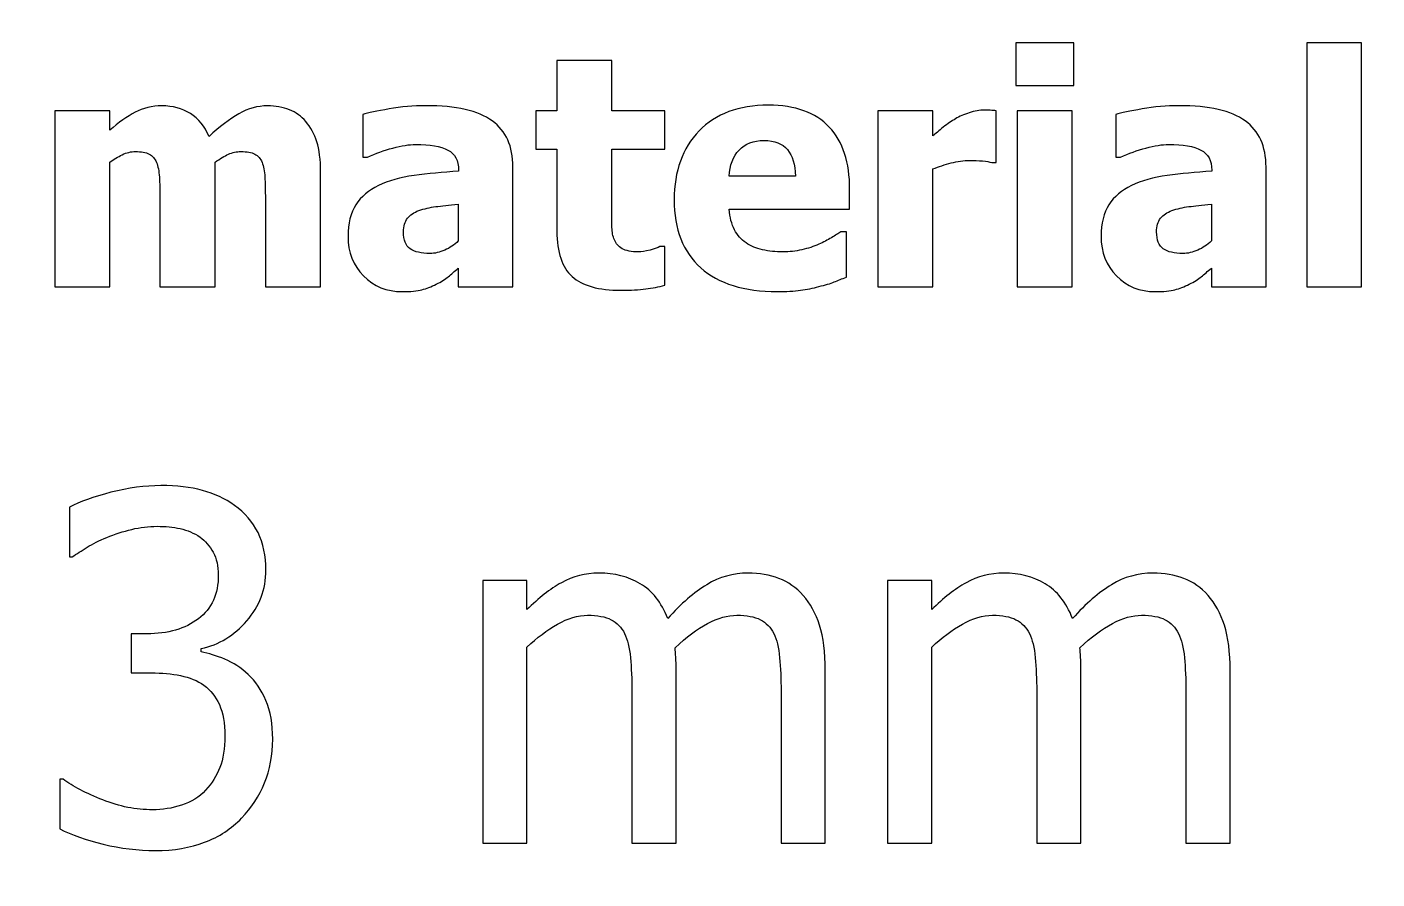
# Model space of a CAD drawing. Header units: centimetres. Extents: x -14.3 to 14.3, y -10 to 9.9.
# Drawn here: x 2.382 to 3.568, y -8.886 to -8.138 of the extents above; entities that cross this region are included whole.
import ezdxf

# ---------------------------------------------------------------- set-up
doc = ezdxf.new("R2010")
doc.units = ezdxf.units.CM
doc.header["$MEASUREMENT"] = 0
doc.layers.add('Layer 1', color=7, linetype='Continuous')

msp = doc.modelspace()

# ---------------------------------------------------------------- linework, layer by layer
at = {"layer": 'Layer 1', "color": 250, "lineweight": 70}
for points in [[(-14.3, -9), (-14.3, -9), (-14.3, 8.9), (-14.3, 8.9), (-14.3, 8.9), (-14.3, 9.45219), (-13.85219, 9.9), (-13.3, 9.9), (-13.3, 9.9), (-13.3, 9.9), (13.3, 9.9), (13.3, 9.9), (13.3, 9.9), (13.85219, 9.9), (14.3, 9.45219), (14.3, 8.9), (14.3, 8.9), (14.3, 8.9), (14.3, -9), (14.3, -9), (14.3, -9), (14.3, -9.55219), (13.85219, -10), (13.3, -10), (13.3, -10), (13.3, -10), (-13.3, -10), (-13.3, -10), (-13.3, -10), (-13.85219, -10), (-14.3, -9.55219), (-14.3, -9)], [(2.3, -10), (2.3, -10), (2.3, -7), (2.3, -7), (2.3, -7), (2.3, -6.44781), (2.74781, -6), (3.3, -6), (3.3, -6), (3.3, -6), (14.3, -6), (14.3, -6), (14.3, -6), (14.3, -6), (14.3, -7), (14.3, -7), (14.3, -7), (14.3, -7), (14.3, -9), (14.3, -9), (14.3, -9), (14.3, -9.55219), (13.85219, -10), (13.3, -10), (13.3, -10), (13.3, -10), (3.3, -10), (3.3, -10), (3.3, -10), (3.3, -10), (2.3, -10), (2.3, -10)]]:
    msp.add_open_spline(points, degree=3, knots=[0, 0, 0, 0, 0.125, 0.125, 0.125, 0.125, 0.25, 0.25, 0.25, 0.25, 0.375, 0.375, 0.375, 0.375, 0.5, 0.5, 0.5, 0.5, 0.625, 0.625, 0.625, 0.625, 0.75, 0.75, 0.75, 0.75, 0.875, 0.875, 0.875, 0.875, 1, 1, 1, 1], dxfattribs=at)
at = {"layer": 'Layer 1', "color": 250}
for points, knots in [([(3.3016, -8.18953), (3.3016, -8.18953), (3.25061, -8.18953), (3.25061, -8.18953), (3.25061, -8.18953), (3.25061, -8.18953), (3.25061, -8.1519), (3.25061, -8.1519), (3.25061, -8.1519), (3.25061, -8.1519), (3.3016, -8.1519), (3.3016, -8.1519), (3.3016, -8.1519), (3.3016, -8.1519), (3.3016, -8.18953), (3.3016, -8.18953)], [0, 0, 0, 0, 0.25, 0.25, 0.25, 0.25, 0.5, 0.5, 0.5, 0.5, 0.75, 0.75, 0.75, 0.75, 1, 1, 1, 1]), ([(3.55433, -8.36634), (3.55433, -8.36634), (3.50612, -8.36634), (3.50612, -8.36634), (3.50612, -8.36634), (3.50612, -8.36634), (3.50612, -8.1519), (3.50612, -8.1519), (3.50612, -8.1519), (3.50612, -8.1519), (3.55433, -8.1519), (3.55433, -8.1519), (3.55433, -8.1519), (3.55433, -8.1519), (3.55433, -8.36634), (3.55433, -8.36634)], [0, 0, 0, 0, 0.25, 0.25, 0.25, 0.25, 0.5, 0.5, 0.5, 0.5, 0.75, 0.75, 0.75, 0.75, 1, 1, 1, 1]), ([(2.90395, -8.36935), (2.88429, -8.36935), (2.86999, -8.36531), (2.86106, -8.35721), (2.86106, -8.35721), (2.85207, -8.34912), (2.8476, -8.33591), (2.8476, -8.31756), (2.8476, -8.31756), (2.8476, -8.31756), (2.8476, -8.24522), (2.8476, -8.24522), (2.8476, -8.24522), (2.8476, -8.24522), (2.82912, -8.24522), (2.82912, -8.24522), (2.82912, -8.24522), (2.82912, -8.24522), (2.82912, -8.21159), (2.82912, -8.21159), (2.82912, -8.21159), (2.82912, -8.21159), (2.8476, -8.21159), (2.8476, -8.21159), (2.8476, -8.21159), (2.8476, -8.21159), (2.8476, -8.16737), (2.8476, -8.16737), (2.8476, -8.16737), (2.8476, -8.16737), (2.89582, -8.16737), (2.89582, -8.16737), (2.89582, -8.16737), (2.89582, -8.16737), (2.89582, -8.21159), (2.89582, -8.21159), (2.89582, -8.21159), (2.89582, -8.21159), (2.94229, -8.21159), (2.94229, -8.21159), (2.94229, -8.21159), (2.94229, -8.21159), (2.94229, -8.24522), (2.94229, -8.24522), (2.94229, -8.24522), (2.94229, -8.24522), (2.89582, -8.24522), (2.89582, -8.24522), (2.89582, -8.24522), (2.89582, -8.24522), (2.89582, -8.30002), (2.89582, -8.30002), (2.89582, -8.30002), (2.89582, -8.30547), (2.89586, -8.31018), (2.89596, -8.31422), (2.89596, -8.31422), (2.89605, -8.31827), (2.89681, -8.32189), (2.89817, -8.32509), (2.89817, -8.32509), (2.89944, -8.32833), (2.90174, -8.33087), (2.90499, -8.33276), (2.90499, -8.33276), (2.90823, -8.33464), (2.91299, -8.33558), (2.91924, -8.33558), (2.91924, -8.33558), (2.92183, -8.33558), (2.92522, -8.33501), (2.9294, -8.33393), (2.9294, -8.33393), (2.93359, -8.3328), (2.9365, -8.33182), (2.93815, -8.33087), (2.93815, -8.33087), (2.93815, -8.33087), (2.94229, -8.33087), (2.94229, -8.33087), (2.94229, -8.33087), (2.94229, -8.33087), (2.94229, -8.36493), (2.94229, -8.36493), (2.94229, -8.36493), (2.93707, -8.36629), (2.93147, -8.36737), (2.92559, -8.36817), (2.92559, -8.36817), (2.91971, -8.36897), (2.91252, -8.36935), (2.90395, -8.36935)], [0, 0, 0, 0, 0.0434783, 0.0434783, 0.0434783, 0.0434783, 0.0869565, 0.0869565, 0.0869565, 0.0869565, 0.1304348, 0.1304348, 0.1304348, 0.1304348, 0.173913, 0.173913, 0.173913, 0.173913, 0.2173913, 0.2173913, 0.2173913, 0.2173913, 0.2608696, 0.2608696, 0.2608696, 0.2608696, 0.3043478, 0.3043478, 0.3043478, 0.3043478, 0.3478261, 0.3478261, 0.3478261, 0.3478261, 0.3913043, 0.3913043, 0.3913043, 0.3913043, 0.4347826, 0.4347826, 0.4347826, 0.4347826, 0.4782609, 0.4782609, 0.4782609, 0.4782609, 0.5217391, 0.5217391, 0.5217391, 0.5217391, 0.5652174, 0.5652174, 0.5652174, 0.5652174, 0.6086957, 0.6086957, 0.6086957, 0.6086957, 0.6521739, 0.6521739, 0.6521739, 0.6521739, 0.6956522, 0.6956522, 0.6956522, 0.6956522, 0.7391304, 0.7391304, 0.7391304, 0.7391304, 0.7826087, 0.7826087, 0.7826087, 0.7826087, 0.826087, 0.826087, 0.826087, 0.826087, 0.8695652, 0.8695652, 0.8695652, 0.8695652, 0.9130435, 0.9130435, 0.9130435, 0.9130435, 0.9565217, 0.9565217, 0.9565217, 0.9565217, 1, 1, 1, 1]), ([(2.59158, -8.36634), (2.59158, -8.36634), (2.59158, -8.28906), (2.59158, -8.28906), (2.59158, -8.28906), (2.59158, -8.28144), (2.59144, -8.27499), (2.59116, -8.26977), (2.59116, -8.26977), (2.59088, -8.26451), (2.59008, -8.26023), (2.58867, -8.25693), (2.58867, -8.25693), (2.5873, -8.25364), (2.58519, -8.25124), (2.58227, -8.24969), (2.58227, -8.24969), (2.5794, -8.24818), (2.57531, -8.24743), (2.57009, -8.24743), (2.57009, -8.24743), (2.56642, -8.24743), (2.56275, -8.24823), (2.55918, -8.24983), (2.55918, -8.24983), (2.5556, -8.25143), (2.5517, -8.25373), (2.54746, -8.25665), (2.54746, -8.25665), (2.54746, -8.25665), (2.54746, -8.36634), (2.54746, -8.36634), (2.54746, -8.36634), (2.54746, -8.36634), (2.49897, -8.36634), (2.49897, -8.36634), (2.49897, -8.36634), (2.49897, -8.36634), (2.49897, -8.28906), (2.49897, -8.28906), (2.49897, -8.28906), (2.49897, -8.28153), (2.49883, -8.27509), (2.4985, -8.26982), (2.4985, -8.26982), (2.49817, -8.26455), (2.49732, -8.26023), (2.49596, -8.25693), (2.49596, -8.25693), (2.49455, -8.25364), (2.49243, -8.25124), (2.48951, -8.24969), (2.48951, -8.24969), (2.48664, -8.24818), (2.4826, -8.24743), (2.47747, -8.24743), (2.47747, -8.24743), (2.47352, -8.24743), (2.46966, -8.24837), (2.4659, -8.25021), (2.4659, -8.25021), (2.46209, -8.25204), (2.45842, -8.2542), (2.45485, -8.25665), (2.45485, -8.25665), (2.45485, -8.25665), (2.45485, -8.36634), (2.45485, -8.36634), (2.45485, -8.36634), (2.45485, -8.36634), (2.40664, -8.36634), (2.40664, -8.36634), (2.40664, -8.36634), (2.40664, -8.36634), (2.40664, -8.21159), (2.40664, -8.21159), (2.40664, -8.21159), (2.40664, -8.21159), (2.45485, -8.21159), (2.45485, -8.21159), (2.45485, -8.21159), (2.45485, -8.21159), (2.45485, -8.22866), (2.45485, -8.22866), (2.45485, -8.22866), (2.46275, -8.22198), (2.47018, -8.21672), (2.47719, -8.21295), (2.47719, -8.21295), (2.48415, -8.20919), (2.49201, -8.20731), (2.50076, -8.20731), (2.50076, -8.20731), (2.51021, -8.20731), (2.51854, -8.20957), (2.52569, -8.21408), (2.52569, -8.21408), (2.53283, -8.21855), (2.53834, -8.22528), (2.5421, -8.23417), (2.5421, -8.23417), (2.55137, -8.22556), (2.56012, -8.21893), (2.56835, -8.21427), (2.56835, -8.21427), (2.57658, -8.20961), (2.5849, -8.20731), (2.59337, -8.20731), (2.59337, -8.20731), (2.60052, -8.20731), (2.60696, -8.20844), (2.61266, -8.21074), (2.61266, -8.21074), (2.61835, -8.21305), (2.62319, -8.21648), (2.62714, -8.22109), (2.62714, -8.22109), (2.63142, -8.22603), (2.63467, -8.23196), (2.63683, -8.23878), (2.63683, -8.23878), (2.639, -8.24564), (2.64008, -8.25458), (2.64008, -8.26559), (2.64008, -8.26559), (2.64008, -8.26559), (2.64008, -8.36634), (2.64008, -8.36634), (2.64008, -8.36634), (2.64008, -8.36634), (2.59158, -8.36634), (2.59158, -8.36634)], [0, 0, 0, 0, 0.030303, 0.030303, 0.030303, 0.030303, 0.0606061, 0.0606061, 0.0606061, 0.0606061, 0.0909091, 0.0909091, 0.0909091, 0.0909091, 0.1212121, 0.1212121, 0.1212121, 0.1212121, 0.1515152, 0.1515152, 0.1515152, 0.1515152, 0.1818182, 0.1818182, 0.1818182, 0.1818182, 0.2121212, 0.2121212, 0.2121212, 0.2121212, 0.2424242, 0.2424242, 0.2424242, 0.2424242, 0.2727273, 0.2727273, 0.2727273, 0.2727273, 0.3030303, 0.3030303, 0.3030303, 0.3030303, 0.3333333, 0.3333333, 0.3333333, 0.3333333, 0.3636364, 0.3636364, 0.3636364, 0.3636364, 0.3939394, 0.3939394, 0.3939394, 0.3939394, 0.4242424, 0.4242424, 0.4242424, 0.4242424, 0.4545455, 0.4545455, 0.4545455, 0.4545455, 0.4848485, 0.4848485, 0.4848485, 0.4848485, 0.5151515, 0.5151515, 0.5151515, 0.5151515, 0.5454545, 0.5454545, 0.5454545, 0.5454545, 0.5757576, 0.5757576, 0.5757576, 0.5757576, 0.6060606, 0.6060606, 0.6060606, 0.6060606, 0.6363636, 0.6363636, 0.6363636, 0.6363636, 0.6666667, 0.6666667, 0.6666667, 0.6666667, 0.6969697, 0.6969697, 0.6969697, 0.6969697, 0.7272727, 0.7272727, 0.7272727, 0.7272727, 0.7575758, 0.7575758, 0.7575758, 0.7575758, 0.7878788, 0.7878788, 0.7878788, 0.7878788, 0.8181818, 0.8181818, 0.8181818, 0.8181818, 0.8484848, 0.8484848, 0.8484848, 0.8484848, 0.8787879, 0.8787879, 0.8787879, 0.8787879, 0.9090909, 0.9090909, 0.9090909, 0.9090909, 0.9393939, 0.9393939, 0.9393939, 0.9393939, 0.969697, 0.969697, 0.969697, 0.969697, 1, 1, 1, 1]), ([(2.76105, -8.34992), (2.75776, -8.3527), (2.7548, -8.35519), (2.75216, -8.3574), (2.75216, -8.3574), (2.74953, -8.35957), (2.74605, -8.36178), (2.74163, -8.36399), (2.74163, -8.36399), (2.7373, -8.3661), (2.73311, -8.3677), (2.72902, -8.36883), (2.72902, -8.36883), (2.72493, -8.36991), (2.71919, -8.37048), (2.71185, -8.37048), (2.71185, -8.37048), (2.69816, -8.37048), (2.68678, -8.36587), (2.67775, -8.3567), (2.67775, -8.3567), (2.66867, -8.34753), (2.66416, -8.33595), (2.66416, -8.32198), (2.66416, -8.32198), (2.66416, -8.31051), (2.66646, -8.30119), (2.67107, -8.29414), (2.67107, -8.29414), (2.67563, -8.28708), (2.68227, -8.28144), (2.69087, -8.27735), (2.69087, -8.27735), (2.69962, -8.27311), (2.71007, -8.27015), (2.7222, -8.2685), (2.7222, -8.2685), (2.73434, -8.26686), (2.74737, -8.26559), (2.76134, -8.26465), (2.76134, -8.26465), (2.76134, -8.26465), (2.76134, -8.2638), (2.76134, -8.2638), (2.76134, -8.2638), (2.76134, -8.25529), (2.75818, -8.24936), (2.75188, -8.24611), (2.75188, -8.24611), (2.74558, -8.24287), (2.73612, -8.24122), (2.72356, -8.24122), (2.72356, -8.24122), (2.71787, -8.24122), (2.71119, -8.24226), (2.70357, -8.24433), (2.70357, -8.24433), (2.69595, -8.2464), (2.68848, -8.24903), (2.68123, -8.25223), (2.68123, -8.25223), (2.68123, -8.25223), (2.67709, -8.25223), (2.67709, -8.25223), (2.67709, -8.25223), (2.67709, -8.25223), (2.67709, -8.21488), (2.67709, -8.21488), (2.67709, -8.21488), (2.68189, -8.21352), (2.6896, -8.21187), (2.70023, -8.20999), (2.70023, -8.20999), (2.71091, -8.20811), (2.72168, -8.20717), (2.7325, -8.20717), (2.7325, -8.20717), (2.75917, -8.20717), (2.7786, -8.21159), (2.79078, -8.22048), (2.79078, -8.22048), (2.80296, -8.22932), (2.80903, -8.24287), (2.80903, -8.26107), (2.80903, -8.26107), (2.80903, -8.26107), (2.80903, -8.36634), (2.80903, -8.36634), (2.80903, -8.36634), (2.80903, -8.36634), (2.76105, -8.36634), (2.76105, -8.36634), (2.76105, -8.36634), (2.76105, -8.36634), (2.76105, -8.34992), (2.76105, -8.34992)], [0, 0, 0, 0, 0.0416667, 0.0416667, 0.0416667, 0.0416667, 0.0833333, 0.0833333, 0.0833333, 0.0833333, 0.125, 0.125, 0.125, 0.125, 0.1666667, 0.1666667, 0.1666667, 0.1666667, 0.2083333, 0.2083333, 0.2083333, 0.2083333, 0.25, 0.25, 0.25, 0.25, 0.2916667, 0.2916667, 0.2916667, 0.2916667, 0.3333333, 0.3333333, 0.3333333, 0.3333333, 0.375, 0.375, 0.375, 0.375, 0.4166667, 0.4166667, 0.4166667, 0.4166667, 0.4583333, 0.4583333, 0.4583333, 0.4583333, 0.5, 0.5, 0.5, 0.5, 0.5416667, 0.5416667, 0.5416667, 0.5416667, 0.5833333, 0.5833333, 0.5833333, 0.5833333, 0.625, 0.625, 0.625, 0.625, 0.6666667, 0.6666667, 0.6666667, 0.6666667, 0.7083333, 0.7083333, 0.7083333, 0.7083333, 0.75, 0.75, 0.75, 0.75, 0.7916667, 0.7916667, 0.7916667, 0.7916667, 0.8333333, 0.8333333, 0.8333333, 0.8333333, 0.875, 0.875, 0.875, 0.875, 0.9166667, 0.9166667, 0.9166667, 0.9166667, 0.9583333, 0.9583333, 0.9583333, 0.9583333, 1, 1, 1, 1]), ([(3.04121, -8.37048), (3.012, -8.37048), (2.98961, -8.36352), (2.97404, -8.34955), (2.97404, -8.34955), (2.95847, -8.33558), (2.95066, -8.31568), (2.95066, -8.28986), (2.95066, -8.28986), (2.95066, -8.2646), (2.9579, -8.24442), (2.97244, -8.22937), (2.97244, -8.22937), (2.98697, -8.21427), (3.00724, -8.20674), (3.03335, -8.20674), (3.03335, -8.20674), (3.05706, -8.20674), (3.07488, -8.21314), (3.08683, -8.22589), (3.08683, -8.22589), (3.09878, -8.23868), (3.10475, -8.25698), (3.10475, -8.28078), (3.10475, -8.28078), (3.10475, -8.28078), (3.10475, -8.29814), (3.10475, -8.29814), (3.10475, -8.29814), (3.10475, -8.29814), (2.99901, -8.29814), (2.99901, -8.29814), (2.99901, -8.29814), (2.99948, -8.30529), (3.00099, -8.31131), (3.00358, -8.3161), (3.00358, -8.3161), (3.00612, -8.32095), (3.00955, -8.32476), (3.01378, -8.32763), (3.01378, -8.32763), (3.01787, -8.3305), (3.02272, -8.33252), (3.02822, -8.33374), (3.02822, -8.33374), (3.03373, -8.33501), (3.03975, -8.33563), (3.04629, -8.33563), (3.04629, -8.33563), (3.05188, -8.33563), (3.05743, -8.33501), (3.06284, -8.33374), (3.06284, -8.33374), (3.06825, -8.33252), (3.07324, -8.33087), (3.07771, -8.32885), (3.07771, -8.32885), (3.08166, -8.32711), (3.08533, -8.32523), (3.08867, -8.32321), (3.08867, -8.32321), (3.09205, -8.32118), (3.09478, -8.3194), (3.0969, -8.31785), (3.0969, -8.31785), (3.0969, -8.31785), (3.10198, -8.31785), (3.10198, -8.31785), (3.10198, -8.31785), (3.10198, -8.31785), (3.10198, -8.35769), (3.10198, -8.35769), (3.10198, -8.35769), (3.09803, -8.35924), (3.0944, -8.3607), (3.09116, -8.36201), (3.09116, -8.36201), (3.08791, -8.36333), (3.0834, -8.36469), (3.07771, -8.36606), (3.07771, -8.36606), (3.07248, -8.36747), (3.06708, -8.36855), (3.06152, -8.3693), (3.06152, -8.3693), (3.05597, -8.3701), (3.0492, -8.37048), (3.04121, -8.37048)], [0, 0, 0, 0, 0.0454545, 0.0454545, 0.0454545, 0.0454545, 0.0909091, 0.0909091, 0.0909091, 0.0909091, 0.1363636, 0.1363636, 0.1363636, 0.1363636, 0.1818182, 0.1818182, 0.1818182, 0.1818182, 0.2272727, 0.2272727, 0.2272727, 0.2272727, 0.2727273, 0.2727273, 0.2727273, 0.2727273, 0.3181818, 0.3181818, 0.3181818, 0.3181818, 0.3636364, 0.3636364, 0.3636364, 0.3636364, 0.4090909, 0.4090909, 0.4090909, 0.4090909, 0.4545455, 0.4545455, 0.4545455, 0.4545455, 0.5, 0.5, 0.5, 0.5, 0.5454545, 0.5454545, 0.5454545, 0.5454545, 0.5909091, 0.5909091, 0.5909091, 0.5909091, 0.6363636, 0.6363636, 0.6363636, 0.6363636, 0.6818182, 0.6818182, 0.6818182, 0.6818182, 0.7272727, 0.7272727, 0.7272727, 0.7272727, 0.7727273, 0.7727273, 0.7727273, 0.7727273, 0.8181818, 0.8181818, 0.8181818, 0.8181818, 0.8636364, 0.8636364, 0.8636364, 0.8636364, 0.9090909, 0.9090909, 0.9090909, 0.9090909, 0.9545455, 0.9545455, 0.9545455, 0.9545455, 1, 1, 1, 1]), ([(3.23349, -8.25717), (3.23349, -8.25717), (3.22949, -8.25717), (3.22949, -8.25717), (3.22949, -8.25717), (3.22766, -8.25651), (3.22498, -8.25604), (3.2215, -8.25571), (3.2215, -8.25571), (3.21801, -8.25538), (3.21416, -8.25524), (3.20992, -8.25524), (3.20992, -8.25524), (3.20484, -8.25524), (3.19958, -8.25599), (3.19398, -8.25745), (3.19398, -8.25745), (3.18843, -8.25891), (3.18302, -8.26065), (3.1778, -8.26267), (3.1778, -8.26267), (3.1778, -8.26267), (3.1778, -8.36634), (3.1778, -8.36634), (3.1778, -8.36634), (3.1778, -8.36634), (3.12959, -8.36634), (3.12959, -8.36634), (3.12959, -8.36634), (3.12959, -8.36634), (3.12959, -8.21159), (3.12959, -8.21159), (3.12959, -8.21159), (3.12959, -8.21159), (3.1778, -8.21159), (3.1778, -8.21159), (3.1778, -8.21159), (3.1778, -8.21159), (3.1778, -8.23374), (3.1778, -8.23374), (3.1778, -8.23374), (3.18001, -8.23172), (3.18307, -8.22918), (3.18697, -8.22612), (3.18697, -8.22612), (3.19087, -8.22302), (3.19445, -8.22057), (3.19765, -8.21874), (3.19765, -8.21874), (3.20113, -8.21662), (3.20522, -8.21483), (3.20983, -8.21328), (3.20983, -8.21328), (3.21449, -8.21178), (3.21886, -8.21102), (3.223, -8.21102), (3.223, -8.21102), (3.22455, -8.21102), (3.22634, -8.21107), (3.22827, -8.21117), (3.22827, -8.21117), (3.2302, -8.21126), (3.23194, -8.2114), (3.23349, -8.21159), (3.23349, -8.21159), (3.23349, -8.21159), (3.23349, -8.25717), (3.23349, -8.25717)], [0, 0, 0, 0, 0.0588235, 0.0588235, 0.0588235, 0.0588235, 0.1176471, 0.1176471, 0.1176471, 0.1176471, 0.1764706, 0.1764706, 0.1764706, 0.1764706, 0.2352941, 0.2352941, 0.2352941, 0.2352941, 0.2941176, 0.2941176, 0.2941176, 0.2941176, 0.3529412, 0.3529412, 0.3529412, 0.3529412, 0.4117647, 0.4117647, 0.4117647, 0.4117647, 0.4705882, 0.4705882, 0.4705882, 0.4705882, 0.5294118, 0.5294118, 0.5294118, 0.5294118, 0.5882353, 0.5882353, 0.5882353, 0.5882353, 0.6470588, 0.6470588, 0.6470588, 0.6470588, 0.7058824, 0.7058824, 0.7058824, 0.7058824, 0.7647059, 0.7647059, 0.7647059, 0.7647059, 0.8235294, 0.8235294, 0.8235294, 0.8235294, 0.8823529, 0.8823529, 0.8823529, 0.8823529, 0.9411765, 0.9411765, 0.9411765, 0.9411765, 1, 1, 1, 1]), ([(3.30019, -8.36634), (3.30019, -8.36634), (3.25198, -8.36634), (3.25198, -8.36634), (3.25198, -8.36634), (3.25198, -8.36634), (3.25198, -8.21159), (3.25198, -8.21159), (3.25198, -8.21159), (3.25198, -8.21159), (3.30019, -8.21159), (3.30019, -8.21159), (3.30019, -8.21159), (3.30019, -8.21159), (3.30019, -8.36634), (3.30019, -8.36634)], [0, 0, 0, 0, 0.25, 0.25, 0.25, 0.25, 0.5, 0.5, 0.5, 0.5, 0.75, 0.75, 0.75, 0.75, 1, 1, 1, 1]), ([(3.42243, -8.34992), (3.41914, -8.3527), (3.41618, -8.35519), (3.41354, -8.3574), (3.41354, -8.3574), (3.41091, -8.35957), (3.40743, -8.36178), (3.40301, -8.36399), (3.40301, -8.36399), (3.39868, -8.3661), (3.39449, -8.3677), (3.3904, -8.36883), (3.3904, -8.36883), (3.38631, -8.36991), (3.38057, -8.37048), (3.37323, -8.37048), (3.37323, -8.37048), (3.35954, -8.37048), (3.34816, -8.36587), (3.33913, -8.3567), (3.33913, -8.3567), (3.33005, -8.34753), (3.32554, -8.33595), (3.32554, -8.32198), (3.32554, -8.32198), (3.32554, -8.31051), (3.32784, -8.30119), (3.33245, -8.29414), (3.33245, -8.29414), (3.33701, -8.28708), (3.34365, -8.28144), (3.35225, -8.27735), (3.35225, -8.27735), (3.361, -8.27311), (3.37145, -8.27015), (3.38358, -8.2685), (3.38358, -8.2685), (3.39572, -8.26686), (3.40875, -8.26559), (3.42272, -8.26465), (3.42272, -8.26465), (3.42272, -8.26465), (3.42272, -8.2638), (3.42272, -8.2638), (3.42272, -8.2638), (3.42272, -8.25529), (3.41956, -8.24936), (3.41326, -8.24611), (3.41326, -8.24611), (3.40696, -8.24287), (3.3975, -8.24122), (3.38494, -8.24122), (3.38494, -8.24122), (3.37925, -8.24122), (3.37257, -8.24226), (3.36495, -8.24433), (3.36495, -8.24433), (3.35733, -8.2464), (3.34986, -8.24903), (3.34261, -8.25223), (3.34261, -8.25223), (3.34261, -8.25223), (3.33847, -8.25223), (3.33847, -8.25223), (3.33847, -8.25223), (3.33847, -8.25223), (3.33847, -8.21488), (3.33847, -8.21488), (3.33847, -8.21488), (3.34327, -8.21352), (3.35098, -8.21187), (3.36161, -8.20999), (3.36161, -8.20999), (3.37229, -8.20811), (3.38306, -8.20717), (3.39388, -8.20717), (3.39388, -8.20717), (3.42055, -8.20717), (3.43998, -8.21159), (3.45216, -8.22048), (3.45216, -8.22048), (3.46434, -8.22932), (3.47041, -8.24287), (3.47041, -8.26107), (3.47041, -8.26107), (3.47041, -8.26107), (3.47041, -8.36634), (3.47041, -8.36634), (3.47041, -8.36634), (3.47041, -8.36634), (3.42243, -8.36634), (3.42243, -8.36634), (3.42243, -8.36634), (3.42243, -8.36634), (3.42243, -8.34992), (3.42243, -8.34992)], [0, 0, 0, 0, 0.0416667, 0.0416667, 0.0416667, 0.0416667, 0.0833333, 0.0833333, 0.0833333, 0.0833333, 0.125, 0.125, 0.125, 0.125, 0.1666667, 0.1666667, 0.1666667, 0.1666667, 0.2083333, 0.2083333, 0.2083333, 0.2083333, 0.25, 0.25, 0.25, 0.25, 0.2916667, 0.2916667, 0.2916667, 0.2916667, 0.3333333, 0.3333333, 0.3333333, 0.3333333, 0.375, 0.375, 0.375, 0.375, 0.4166667, 0.4166667, 0.4166667, 0.4166667, 0.4583333, 0.4583333, 0.4583333, 0.4583333, 0.5, 0.5, 0.5, 0.5, 0.5416667, 0.5416667, 0.5416667, 0.5416667, 0.5833333, 0.5833333, 0.5833333, 0.5833333, 0.625, 0.625, 0.625, 0.625, 0.6666667, 0.6666667, 0.6666667, 0.6666667, 0.7083333, 0.7083333, 0.7083333, 0.7083333, 0.75, 0.75, 0.75, 0.75, 0.7916667, 0.7916667, 0.7916667, 0.7916667, 0.8333333, 0.8333333, 0.8333333, 0.8333333, 0.875, 0.875, 0.875, 0.875, 0.9166667, 0.9166667, 0.9166667, 0.9166667, 0.9583333, 0.9583333, 0.9583333, 0.9583333, 1, 1, 1, 1]), ([(3.0572, -8.26907), (3.05692, -8.25886), (3.05456, -8.2511), (3.0501, -8.24574), (3.0501, -8.24574), (3.04563, -8.24042), (3.03881, -8.23774), (3.02963, -8.23774), (3.02963, -8.23774), (3.02023, -8.23774), (3.01294, -8.24056), (3.00762, -8.24616), (3.00762, -8.24616), (3.00235, -8.25176), (2.99944, -8.25943), (2.99887, -8.26907), (2.99887, -8.26907), (2.99887, -8.26907), (3.0572, -8.26907), (3.0572, -8.26907)], [0, 0, 0, 0, 0.2, 0.2, 0.2, 0.2, 0.4, 0.4, 0.4, 0.4, 0.6, 0.6, 0.6, 0.6, 0.8, 0.8, 0.8, 0.8, 1, 1, 1, 1]), ([(2.76105, -8.32598), (2.76105, -8.32598), (2.76105, -8.29372), (2.76105, -8.29372), (2.76105, -8.29372), (2.75287, -8.29456), (2.74624, -8.29527), (2.7412, -8.29583), (2.7412, -8.29583), (2.73612, -8.29644), (2.73118, -8.29762), (2.72629, -8.29936), (2.72629, -8.29936), (2.72206, -8.30082), (2.71881, -8.30308), (2.71646, -8.30604), (2.71646, -8.30604), (2.71411, -8.30905), (2.71293, -8.313), (2.71293, -8.31799), (2.71293, -8.31799), (2.71293, -8.32523), (2.71491, -8.33022), (2.71881, -8.33294), (2.71881, -8.33294), (2.72272, -8.33563), (2.72846, -8.33699), (2.73608, -8.33699), (2.73608, -8.33699), (2.74031, -8.33699), (2.74464, -8.336), (2.74906, -8.33407), (2.74906, -8.33407), (2.75348, -8.33214), (2.75748, -8.32946), (2.76105, -8.32598)], [0, 0, 0, 0, 0.1111111, 0.1111111, 0.1111111, 0.1111111, 0.2222222, 0.2222222, 0.2222222, 0.2222222, 0.3333333, 0.3333333, 0.3333333, 0.3333333, 0.4444444, 0.4444444, 0.4444444, 0.4444444, 0.5555556, 0.5555556, 0.5555556, 0.5555556, 0.6666667, 0.6666667, 0.6666667, 0.6666667, 0.7777778, 0.7777778, 0.7777778, 0.7777778, 0.8888889, 0.8888889, 0.8888889, 0.8888889, 1, 1, 1, 1]), ([(3.42243, -8.32598), (3.42243, -8.32598), (3.42243, -8.29372), (3.42243, -8.29372), (3.42243, -8.29372), (3.41425, -8.29456), (3.40762, -8.29527), (3.40258, -8.29583), (3.40258, -8.29583), (3.3975, -8.29644), (3.39256, -8.29762), (3.38767, -8.29936), (3.38767, -8.29936), (3.38344, -8.30082), (3.38019, -8.30308), (3.37784, -8.30604), (3.37784, -8.30604), (3.37549, -8.30905), (3.37431, -8.313), (3.37431, -8.31799), (3.37431, -8.31799), (3.37431, -8.32523), (3.37629, -8.33022), (3.38019, -8.33294), (3.38019, -8.33294), (3.3841, -8.33563), (3.38984, -8.33699), (3.39746, -8.33699), (3.39746, -8.33699), (3.40169, -8.33699), (3.40602, -8.336), (3.41044, -8.33407), (3.41044, -8.33407), (3.41486, -8.33214), (3.41886, -8.32946), (3.42243, -8.32598)], [0, 0, 0, 0, 0.1111111, 0.1111111, 0.1111111, 0.1111111, 0.2222222, 0.2222222, 0.2222222, 0.2222222, 0.3333333, 0.3333333, 0.3333333, 0.3333333, 0.4444444, 0.4444444, 0.4444444, 0.4444444, 0.5555556, 0.5555556, 0.5555556, 0.5555556, 0.6666667, 0.6666667, 0.6666667, 0.6666667, 0.7777778, 0.7777778, 0.7777778, 0.7777778, 0.8888889, 0.8888889, 0.8888889, 0.8888889, 1, 1, 1, 1]), ([(2.4965, -8.57665), (2.48909, -8.57665), (2.48168, -8.57757), (2.4742, -8.57933), (2.4742, -8.57933), (2.4668, -8.58117), (2.45946, -8.58349), (2.45233, -8.58639), (2.45233, -8.58639), (2.4457, -8.58914), (2.43992, -8.59203), (2.43505, -8.59506), (2.43505, -8.59506), (2.43018, -8.5981), (2.4258, -8.60092), (2.42192, -8.60353), (2.42192, -8.60353), (2.42192, -8.60353), (2.41945, -8.60353), (2.41945, -8.60353), (2.41945, -8.60353), (2.41945, -8.60353), (2.41945, -8.55993), (2.41945, -8.55993), (2.41945, -8.55993), (2.42841, -8.55506), (2.44055, -8.55069), (2.45593, -8.54681), (2.45593, -8.54681), (2.47131, -8.54285), (2.48592, -8.54088), (2.49989, -8.54088), (2.49989, -8.54088), (2.51379, -8.54088), (2.52592, -8.54229), (2.53636, -8.54511), (2.53636, -8.54511), (2.54674, -8.54793), (2.55612, -8.55231), (2.56452, -8.55824), (2.56452, -8.55824), (2.57362, -8.56487), (2.58046, -8.57284), (2.58512, -8.58222), (2.58512, -8.58222), (2.5897, -8.59161), (2.59203, -8.60254), (2.59203, -8.6151), (2.59203, -8.6151), (2.59203, -8.63204), (2.58646, -8.64692), (2.57531, -8.65976), (2.57531, -8.65976), (2.56416, -8.67253), (2.55076, -8.68072), (2.53523, -8.68411), (2.53523, -8.68411), (2.53523, -8.68411), (2.53523, -8.687), (2.53523, -8.687), (2.53523, -8.687), (2.54166, -8.68827), (2.54857, -8.69038), (2.55598, -8.69342), (2.55598, -8.69342), (2.56332, -8.69645), (2.57023, -8.70097), (2.57651, -8.70689), (2.57651, -8.70689), (2.58286, -8.71282), (2.58801, -8.72044), (2.59203, -8.72968), (2.59203, -8.72968), (2.59605, -8.739), (2.59803, -8.75036), (2.59803, -8.76369), (2.59803, -8.76369), (2.59803, -8.77766), (2.59563, -8.79043), (2.5909, -8.80207), (2.5909, -8.80207), (2.58618, -8.81371), (2.5794, -8.82402), (2.57072, -8.83298), (2.57072, -8.83298), (2.56176, -8.84236), (2.55097, -8.84942), (2.53827, -8.85421), (2.53827, -8.85421), (2.52564, -8.85908), (2.51125, -8.86148), (2.49509, -8.86148), (2.49509, -8.86148), (2.47971, -8.86148), (2.4644, -8.85965), (2.44923, -8.85591), (2.44923, -8.85591), (2.43406, -8.85217), (2.42129, -8.84772), (2.41099, -8.84243), (2.41099, -8.84243), (2.41099, -8.84243), (2.41099, -8.79883), (2.41099, -8.79883), (2.41099, -8.79883), (2.41099, -8.79883), (2.41388, -8.79883), (2.41388, -8.79883), (2.41388, -8.79883), (2.42256, -8.80518), (2.4342, -8.81125), (2.44881, -8.81703), (2.44881, -8.81703), (2.46341, -8.82282), (2.47801, -8.82571), (2.49262, -8.82571), (2.49262, -8.82571), (2.50102, -8.82571), (2.50948, -8.82437), (2.51795, -8.82169), (2.51795, -8.82169), (2.52642, -8.81901), (2.53347, -8.81463), (2.53912, -8.80856), (2.53912, -8.80856), (2.54462, -8.8025), (2.54878, -8.79579), (2.55167, -8.78853), (2.55167, -8.78853), (2.55457, -8.78119), (2.55605, -8.77195), (2.55605, -8.7608), (2.55605, -8.7608), (2.55605, -8.74965), (2.55443, -8.74048), (2.55118, -8.73328), (2.55118, -8.73328), (2.54793, -8.72616), (2.54342, -8.72051), (2.53763, -8.71635), (2.53763, -8.71635), (2.53192, -8.71226), (2.525, -8.70936), (2.5171, -8.70781), (2.5171, -8.70781), (2.5092, -8.70619), (2.50066, -8.70541), (2.49142, -8.70541), (2.49142, -8.70541), (2.49142, -8.70541), (2.47385, -8.70541), (2.47385, -8.70541), (2.47385, -8.70541), (2.47385, -8.70541), (2.47385, -8.67112), (2.47385, -8.67112), (2.47385, -8.67112), (2.47385, -8.67112), (2.48747, -8.67112), (2.48747, -8.67112), (2.48747, -8.67112), (2.5061, -8.67112), (2.52119, -8.66668), (2.53284, -8.65786), (2.53284, -8.65786), (2.54448, -8.64904), (2.55026, -8.63627), (2.55026, -8.61941), (2.55026, -8.61941), (2.55026, -8.61172), (2.54878, -8.60508), (2.54575, -8.59951), (2.54575, -8.59951), (2.54271, -8.59394), (2.53883, -8.58949), (2.53418, -8.58617), (2.53418, -8.58617), (2.52889, -8.58258), (2.5231, -8.58011), (2.51682, -8.5787), (2.51682, -8.5787), (2.51047, -8.57736), (2.5037, -8.57665), (2.4965, -8.57665)], [0, 0, 0, 0, 0.0217391, 0.0217391, 0.0217391, 0.0217391, 0.0434783, 0.0434783, 0.0434783, 0.0434783, 0.0652174, 0.0652174, 0.0652174, 0.0652174, 0.0869565, 0.0869565, 0.0869565, 0.0869565, 0.1086957, 0.1086957, 0.1086957, 0.1086957, 0.1304348, 0.1304348, 0.1304348, 0.1304348, 0.1521739, 0.1521739, 0.1521739, 0.1521739, 0.173913, 0.173913, 0.173913, 0.173913, 0.1956522, 0.1956522, 0.1956522, 0.1956522, 0.2173913, 0.2173913, 0.2173913, 0.2173913, 0.2391304, 0.2391304, 0.2391304, 0.2391304, 0.2608696, 0.2608696, 0.2608696, 0.2608696, 0.2826087, 0.2826087, 0.2826087, 0.2826087, 0.3043478, 0.3043478, 0.3043478, 0.3043478, 0.326087, 0.326087, 0.326087, 0.326087, 0.3478261, 0.3478261, 0.3478261, 0.3478261, 0.3695652, 0.3695652, 0.3695652, 0.3695652, 0.3913043, 0.3913043, 0.3913043, 0.3913043, 0.4130435, 0.4130435, 0.4130435, 0.4130435, 0.4347826, 0.4347826, 0.4347826, 0.4347826, 0.4565217, 0.4565217, 0.4565217, 0.4565217, 0.4782609, 0.4782609, 0.4782609, 0.4782609, 0.5, 0.5, 0.5, 0.5, 0.5217391, 0.5217391, 0.5217391, 0.5217391, 0.5434783, 0.5434783, 0.5434783, 0.5434783, 0.5652174, 0.5652174, 0.5652174, 0.5652174, 0.5869565, 0.5869565, 0.5869565, 0.5869565, 0.6086957, 0.6086957, 0.6086957, 0.6086957, 0.6304348, 0.6304348, 0.6304348, 0.6304348, 0.6521739, 0.6521739, 0.6521739, 0.6521739, 0.673913, 0.673913, 0.673913, 0.673913, 0.6956522, 0.6956522, 0.6956522, 0.6956522, 0.7173913, 0.7173913, 0.7173913, 0.7173913, 0.7391304, 0.7391304, 0.7391304, 0.7391304, 0.7608696, 0.7608696, 0.7608696, 0.7608696, 0.7826087, 0.7826087, 0.7826087, 0.7826087, 0.8043478, 0.8043478, 0.8043478, 0.8043478, 0.826087, 0.826087, 0.826087, 0.826087, 0.8478261, 0.8478261, 0.8478261, 0.8478261, 0.8695652, 0.8695652, 0.8695652, 0.8695652, 0.8913043, 0.8913043, 0.8913043, 0.8913043, 0.9130435, 0.9130435, 0.9130435, 0.9130435, 0.9347826, 0.9347826, 0.9347826, 0.9347826, 0.9565217, 0.9565217, 0.9565217, 0.9565217, 0.9782609, 0.9782609, 0.9782609, 0.9782609, 1, 1, 1, 1]), ([(3.0445, -8.85506), (3.0445, -8.85506), (3.0445, -8.7215), (3.0445, -8.7215), (3.0445, -8.7215), (3.0445, -8.71092), (3.04408, -8.70111), (3.04323, -8.69208), (3.04323, -8.69208), (3.04246, -8.68305), (3.04069, -8.67599), (3.03808, -8.67091), (3.03808, -8.67091), (3.03533, -8.66534), (3.03145, -8.66132), (3.0263, -8.65871), (3.0263, -8.65871), (3.02122, -8.65609), (3.01431, -8.65475), (3.00563, -8.65475), (3.00563, -8.65475), (2.99765, -8.65475), (2.98912, -8.65722), (2.97994, -8.66209), (2.97994, -8.66209), (2.97077, -8.66703), (2.96132, -8.67409), (2.95151, -8.68333), (2.95151, -8.68333), (2.95165, -8.68566), (2.95186, -8.68841), (2.95208, -8.69165), (2.95208, -8.69165), (2.95229, -8.6949), (2.95236, -8.69871), (2.95236, -8.70316), (2.95236, -8.70316), (2.95236, -8.70316), (2.95236, -8.85506), (2.95236, -8.85506), (2.95236, -8.85506), (2.95236, -8.85506), (2.91348, -8.85506), (2.91348, -8.85506), (2.91348, -8.85506), (2.91348, -8.85506), (2.91348, -8.7215), (2.91348, -8.7215), (2.91348, -8.7215), (2.91348, -8.71092), (2.91306, -8.70111), (2.91221, -8.69208), (2.91221, -8.69208), (2.91144, -8.68305), (2.90967, -8.67599), (2.90706, -8.67091), (2.90706, -8.67091), (2.90431, -8.66534), (2.90043, -8.66132), (2.89528, -8.65871), (2.89528, -8.65871), (2.8902, -8.65609), (2.88328, -8.65475), (2.87461, -8.65475), (2.87461, -8.65475), (2.86621, -8.65475), (2.85739, -8.65736), (2.84822, -8.66259), (2.84822, -8.66259), (2.83898, -8.66788), (2.83002, -8.67458), (2.82134, -8.68269), (2.82134, -8.68269), (2.82134, -8.68269), (2.82134, -8.85506), (2.82134, -8.85506), (2.82134, -8.85506), (2.82134, -8.85506), (2.78246, -8.85506), (2.78246, -8.85506), (2.78246, -8.85506), (2.78246, -8.85506), (2.78246, -8.6242), (2.78246, -8.6242), (2.78246, -8.6242), (2.78246, -8.6242), (2.82134, -8.6242), (2.82134, -8.6242), (2.82134, -8.6242), (2.82134, -8.6242), (2.82134, -8.64982), (2.82134, -8.64982), (2.82134, -8.64982), (2.83157, -8.63966), (2.84166, -8.63175), (2.85161, -8.62618), (2.85161, -8.62618), (2.86162, -8.62061), (2.87256, -8.61778), (2.88455, -8.61778), (2.88455, -8.61778), (2.89824, -8.61778), (2.91031, -8.62089), (2.92082, -8.6271), (2.92082, -8.6271), (2.9314, -8.63331), (2.93938, -8.64347), (2.94495, -8.65765), (2.94495, -8.65765), (2.95666, -8.64459), (2.96809, -8.63465), (2.97924, -8.62794), (2.97924, -8.62794), (2.99039, -8.62117), (3.00252, -8.61778), (3.01558, -8.61778), (3.01558, -8.61778), (3.02552, -8.61778), (3.03455, -8.61934), (3.04267, -8.62244), (3.04267, -8.62244), (3.05078, -8.62554), (3.05791, -8.63055), (3.06398, -8.6374), (3.06398, -8.6374), (3.07018, -8.64445), (3.07491, -8.6532), (3.0783, -8.66364), (3.0783, -8.66364), (3.08169, -8.67416), (3.08338, -8.68728), (3.08338, -8.70316), (3.08338, -8.70316), (3.08338, -8.70316), (3.08338, -8.85506), (3.08338, -8.85506), (3.08338, -8.85506), (3.08338, -8.85506), (3.0445, -8.85506), (3.0445, -8.85506)], [0, 0, 0, 0, 0.0285714, 0.0285714, 0.0285714, 0.0285714, 0.0571429, 0.0571429, 0.0571429, 0.0571429, 0.0857143, 0.0857143, 0.0857143, 0.0857143, 0.1142857, 0.1142857, 0.1142857, 0.1142857, 0.1428571, 0.1428571, 0.1428571, 0.1428571, 0.1714286, 0.1714286, 0.1714286, 0.1714286, 0.2, 0.2, 0.2, 0.2, 0.2285714, 0.2285714, 0.2285714, 0.2285714, 0.2571429, 0.2571429, 0.2571429, 0.2571429, 0.2857143, 0.2857143, 0.2857143, 0.2857143, 0.3142857, 0.3142857, 0.3142857, 0.3142857, 0.3428571, 0.3428571, 0.3428571, 0.3428571, 0.3714286, 0.3714286, 0.3714286, 0.3714286, 0.4, 0.4, 0.4, 0.4, 0.4285714, 0.4285714, 0.4285714, 0.4285714, 0.4571429, 0.4571429, 0.4571429, 0.4571429, 0.4857143, 0.4857143, 0.4857143, 0.4857143, 0.5142857, 0.5142857, 0.5142857, 0.5142857, 0.5428571, 0.5428571, 0.5428571, 0.5428571, 0.5714286, 0.5714286, 0.5714286, 0.5714286, 0.6, 0.6, 0.6, 0.6, 0.6285714, 0.6285714, 0.6285714, 0.6285714, 0.6571429, 0.6571429, 0.6571429, 0.6571429, 0.6857143, 0.6857143, 0.6857143, 0.6857143, 0.7142857, 0.7142857, 0.7142857, 0.7142857, 0.7428571, 0.7428571, 0.7428571, 0.7428571, 0.7714286, 0.7714286, 0.7714286, 0.7714286, 0.8, 0.8, 0.8, 0.8, 0.8285714, 0.8285714, 0.8285714, 0.8285714, 0.8571429, 0.8571429, 0.8571429, 0.8571429, 0.8857143, 0.8857143, 0.8857143, 0.8857143, 0.9142857, 0.9142857, 0.9142857, 0.9142857, 0.9428571, 0.9428571, 0.9428571, 0.9428571, 0.9714286, 0.9714286, 0.9714286, 0.9714286, 1, 1, 1, 1]), ([(3.40003, -8.85506), (3.40003, -8.85506), (3.40003, -8.7215), (3.40003, -8.7215), (3.40003, -8.7215), (3.40003, -8.71092), (3.39961, -8.70111), (3.39876, -8.69208), (3.39876, -8.69208), (3.39799, -8.68305), (3.39622, -8.67599), (3.39361, -8.67091), (3.39361, -8.67091), (3.39086, -8.66534), (3.38698, -8.66132), (3.38183, -8.65871), (3.38183, -8.65871), (3.37675, -8.65609), (3.36984, -8.65475), (3.36116, -8.65475), (3.36116, -8.65475), (3.35318, -8.65475), (3.34465, -8.65722), (3.33547, -8.66209), (3.33547, -8.66209), (3.3263, -8.66703), (3.31685, -8.67409), (3.30704, -8.68333), (3.30704, -8.68333), (3.30718, -8.68566), (3.30739, -8.68841), (3.30761, -8.69165), (3.30761, -8.69165), (3.30782, -8.6949), (3.30789, -8.69871), (3.30789, -8.70316), (3.30789, -8.70316), (3.30789, -8.70316), (3.30789, -8.85506), (3.30789, -8.85506), (3.30789, -8.85506), (3.30789, -8.85506), (3.26901, -8.85506), (3.26901, -8.85506), (3.26901, -8.85506), (3.26901, -8.85506), (3.26901, -8.7215), (3.26901, -8.7215), (3.26901, -8.7215), (3.26901, -8.71092), (3.26859, -8.70111), (3.26774, -8.69208), (3.26774, -8.69208), (3.26697, -8.68305), (3.2652, -8.67599), (3.26259, -8.67091), (3.26259, -8.67091), (3.25984, -8.66534), (3.25596, -8.66132), (3.25081, -8.65871), (3.25081, -8.65871), (3.24573, -8.65609), (3.23881, -8.65475), (3.23014, -8.65475), (3.23014, -8.65475), (3.22174, -8.65475), (3.21292, -8.65736), (3.20375, -8.66259), (3.20375, -8.66259), (3.19451, -8.66788), (3.18555, -8.67458), (3.17687, -8.68269), (3.17687, -8.68269), (3.17687, -8.68269), (3.17687, -8.85506), (3.17687, -8.85506), (3.17687, -8.85506), (3.17687, -8.85506), (3.13799, -8.85506), (3.13799, -8.85506), (3.13799, -8.85506), (3.13799, -8.85506), (3.13799, -8.6242), (3.13799, -8.6242), (3.13799, -8.6242), (3.13799, -8.6242), (3.17687, -8.6242), (3.17687, -8.6242), (3.17687, -8.6242), (3.17687, -8.6242), (3.17687, -8.64982), (3.17687, -8.64982), (3.17687, -8.64982), (3.1871, -8.63966), (3.19719, -8.63175), (3.20714, -8.62618), (3.20714, -8.62618), (3.21715, -8.62061), (3.22809, -8.61778), (3.24008, -8.61778), (3.24008, -8.61778), (3.25377, -8.61778), (3.26584, -8.62089), (3.27635, -8.6271), (3.27635, -8.6271), (3.28693, -8.63331), (3.29491, -8.64347), (3.30048, -8.65765), (3.30048, -8.65765), (3.31219, -8.64459), (3.32362, -8.63465), (3.33477, -8.62794), (3.33477, -8.62794), (3.34592, -8.62117), (3.35805, -8.61778), (3.37111, -8.61778), (3.37111, -8.61778), (3.38105, -8.61778), (3.39008, -8.61934), (3.3982, -8.62244), (3.3982, -8.62244), (3.40631, -8.62554), (3.41344, -8.63055), (3.41951, -8.6374), (3.41951, -8.6374), (3.42571, -8.64445), (3.43044, -8.6532), (3.43383, -8.66364), (3.43383, -8.66364), (3.43722, -8.67416), (3.43891, -8.68728), (3.43891, -8.70316), (3.43891, -8.70316), (3.43891, -8.70316), (3.43891, -8.85506), (3.43891, -8.85506), (3.43891, -8.85506), (3.43891, -8.85506), (3.40003, -8.85506), (3.40003, -8.85506)], [0, 0, 0, 0, 0.0285714, 0.0285714, 0.0285714, 0.0285714, 0.0571429, 0.0571429, 0.0571429, 0.0571429, 0.0857143, 0.0857143, 0.0857143, 0.0857143, 0.1142857, 0.1142857, 0.1142857, 0.1142857, 0.1428571, 0.1428571, 0.1428571, 0.1428571, 0.1714286, 0.1714286, 0.1714286, 0.1714286, 0.2, 0.2, 0.2, 0.2, 0.2285714, 0.2285714, 0.2285714, 0.2285714, 0.2571429, 0.2571429, 0.2571429, 0.2571429, 0.2857143, 0.2857143, 0.2857143, 0.2857143, 0.3142857, 0.3142857, 0.3142857, 0.3142857, 0.3428571, 0.3428571, 0.3428571, 0.3428571, 0.3714286, 0.3714286, 0.3714286, 0.3714286, 0.4, 0.4, 0.4, 0.4, 0.4285714, 0.4285714, 0.4285714, 0.4285714, 0.4571429, 0.4571429, 0.4571429, 0.4571429, 0.4857143, 0.4857143, 0.4857143, 0.4857143, 0.5142857, 0.5142857, 0.5142857, 0.5142857, 0.5428571, 0.5428571, 0.5428571, 0.5428571, 0.5714286, 0.5714286, 0.5714286, 0.5714286, 0.6, 0.6, 0.6, 0.6, 0.6285714, 0.6285714, 0.6285714, 0.6285714, 0.6571429, 0.6571429, 0.6571429, 0.6571429, 0.6857143, 0.6857143, 0.6857143, 0.6857143, 0.7142857, 0.7142857, 0.7142857, 0.7142857, 0.7428571, 0.7428571, 0.7428571, 0.7428571, 0.7714286, 0.7714286, 0.7714286, 0.7714286, 0.8, 0.8, 0.8, 0.8, 0.8285714, 0.8285714, 0.8285714, 0.8285714, 0.8571429, 0.8571429, 0.8571429, 0.8571429, 0.8857143, 0.8857143, 0.8857143, 0.8857143, 0.9142857, 0.9142857, 0.9142857, 0.9142857, 0.9428571, 0.9428571, 0.9428571, 0.9428571, 0.9714286, 0.9714286, 0.9714286, 0.9714286, 1, 1, 1, 1])]:
    msp.add_open_spline(points, degree=3, knots=knots, dxfattribs=at)

doc.saveas('drawing.dxf')
